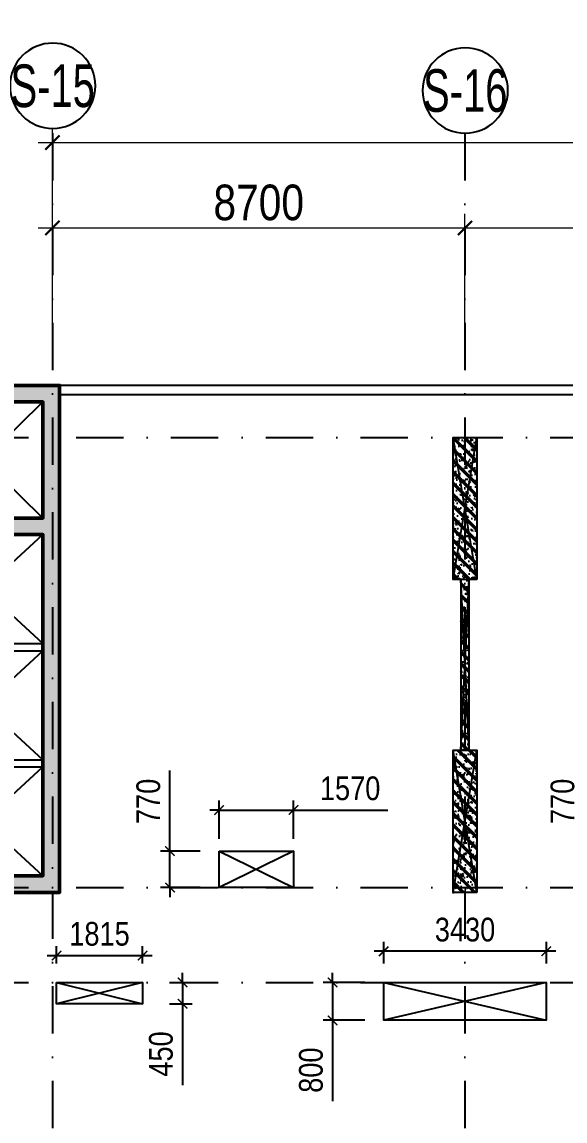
# Model space of a CAD drawing. Header units: millimetres. Extents: x -159515 to 1327256, y -225156 to 138737.
# Drawn here: x -65843 to -54391, y -26990 to -3796 of the extents above; entities that cross this region are included whole.
import ezdxf
from ezdxf.enums import TextEntityAlignment as Align

# ---------------------------------------------------------------- set-up
doc = ezdxf.new("R2010")
doc.units = ezdxf.units.MM
doc.header["$MEASUREMENT"] = 0
doc.linetypes.add('DASHDOT', pattern=[1, 0.5, -0.25, 0, -0.25])
for name, color, linetype in [('AUDIT_I_220807103235-17', 50, 'Continuous'), ('ccu11-Manh', 8, 'Continuous'), ('ccu11-Thay', 7, 'Continuous'), ('KC2-DIM', 251, 'Continuous'), ('KT-Dim', 8, 'Continuous'), ('KT-Hatch', 251, 'Continuous'), ('KT-Luoi truc South Tower', 8, 'DASHDOT'), ('ST_MBDV Cot vach 220805$0$AUDIT_I_220805193045-5', 6, 'Continuous'), ('Xref_ST_MBDV Cot vach 30.7.2022|Xref_ST_MBDV Cot vach 30.7.2022|Xref_ST_MBDV Cot vach 30.7.2022|Xref_ST_MBDV Cot vach 30.7.2022|A-GRID-SYM', 50, 'Continuous'), ('Xref_ST_MBDV Cot vach 30.7.2022|Xref_ST_MBDV Cot vach 30.7.2022|Xref_ST_MBDV Cot vach 30.7.2022|Xref_ST_MBDV Cot vach 30.7.2022|KC-Betong', 6, 'Continuous')]:
    doc.layers.add(name, color=color, linetype=linetype)
doc.layers.add('KT-Kich thuoc', color=159, linetype='Continuous', lineweight=18)
doc.layers.add('ST_MBDV Cot vach 220805$0$Xref_ST_MBDV Cot vach 30.7.2022$0$KT-Net cot vach', color=6, linetype='Continuous', lineweight=50)
doc.styles.add('Arial Narrow', font='ARIALN.TTF')
doc.styles.add('HBA-Text', font='GOTHIC.TTF')
doc.dimstyles.new('ccu12-200', dxfattribs={"dimscale": 200, "dimtxt": 2.5, "dimasz": 1, "dimexe": 1, "dimexo": 2, "dimgap": 1, "dimtad": 1, "dimdec": 0, "dimrnd": 5, "dimdsep": 46, "dimtxsty": 'Arial Narrow', "dimblk": 'ARCHTICK', "dimcen": -1, "dimdle": 1, "dimclrd": 256, "dimclre": 256, "dimclrt": 3, "dimadec": 0, "dimazin": 2, "dimtfac": 0.1, "dimtdec": 0, "dimtmove": 0, "dimatfit": 1, "dimldrblk": 'ARCHTICK', "dimfxl": 1, "dimtvp": 0.833333, "dimtolj": 1, "dimtzin": 12, "dimarcsym": 0})
doc.dimstyles.new('CCU_1-300', dxfattribs={"dimscale": 300, "dimtxt": 2.5, "dimasz": 1, "dimexe": 1, "dimexo": 2, "dimgap": 0.5, "dimtad": 1, "dimdec": 0, "dimdsep": 46, "dimtxsty": 'Arial Narrow', "dimblk": 'ARCHTICK', "dimcen": -1, "dimdle": 1, "dimclrd": 256, "dimclre": 256, "dimclrt": 3, "dimadec": 0, "dimazin": 2, "dimtfac": 0.1, "dimtdec": 0, "dimtix": 1, "dimtmove": 2, "dimatfit": 1, "dimfxl": 1, "dimtvp": 0.833333, "dimtolj": 1, "dimtzin": 12, "dimarcsym": 0})

# ---------------------------------------------------------------- blocks, each defined once
blk = doc.blocks.new('_ArchTick')
at = {"color": 0, "const_width": 0.15}
blk.add_lwpolyline([(-0.5, -0.5), (0.5, 0.5)], dxfattribs=at)
blk = doc.blocks.new('*D406')
at = {"layer": 'Defpoints', "color": 0, "transparency": 16777216}
for p in [(-25223, 31492), (-33923, 28684, 0), (-25223, 28649, 0)]:
    blk.add_point(p, dxfattribs=at)
at = {"layer": 'KT-Kich thuoc', "lineweight": -2, "transparency": 16777216}
for p, q in [((-33923, 29284), (-33923, 31792)), ((-25223, 29249), (-25223, 31792)), ((-34223, 31492), (-24923, 31492))]:
    blk.add_line(p, q, dxfattribs=at)
at = {"layer": 'KT-Kich thuoc', "lineweight": -2, "transparency": 16777216, "xscale": 300, "yscale": 300, "zscale": 300, "rotation": 180}
blk.add_blockref('_ArchTick', (-33923, 31492), dxfattribs=at)
at = {"layer": 'KT-Kich thuoc', "lineweight": -2, "transparency": 16777216, "xscale": 300, "yscale": 300, "zscale": 300}
blk.add_blockref('_ArchTick', (-25223, 31492), dxfattribs=at)
at = {"layer": 'KT-Kich thuoc', "color": 3, "transparency": 16777216, "insert": (-29573, 32025), "char_height": 750, "attachment_point": 5, "style": 'Arial Narrow'}
blk.add_mtext('\\A1;8700', dxfattribs=at)
blk = doc.blocks.new('*D407')
at = {"layer": 'Defpoints', "color": 0, "transparency": 16777216}
for p in [(-16523, 31492), (-16523, 28791, 0), (-25223, 28649, 0)]:
    blk.add_point(p, dxfattribs=at)
at = {"layer": 'KT-Kich thuoc', "lineweight": -2, "transparency": 16777216}
for p, q in [((-25223, 29249), (-25223, 31792)), ((-16523, 29391), (-16523, 31792)), ((-25523, 31492), (-16223, 31492))]:
    blk.add_line(p, q, dxfattribs=at)
at = {"layer": 'KT-Kich thuoc', "lineweight": -2, "transparency": 16777216, "xscale": 300, "yscale": 300, "zscale": 300, "rotation": 180}
blk.add_blockref('_ArchTick', (-25223, 31492), dxfattribs=at)
at = {"layer": 'KT-Kich thuoc', "lineweight": -2, "transparency": 16777216, "xscale": 300, "yscale": 300, "zscale": 300}
blk.add_blockref('_ArchTick', (-16523, 31492), dxfattribs=at)
at = {"layer": 'KT-Kich thuoc', "color": 3, "transparency": 16777216, "insert": (-20873, 32025), "char_height": 750, "attachment_point": 5, "style": 'Arial Narrow'}
blk.add_mtext('\\A1;8700', dxfattribs=at)
blk = doc.blocks.new('*D410')
at = {"layer": 'Defpoints', "color": 0, "transparency": 16777216}
for p in [(-6323, 33292), (-33923, 28921), (-6323, 28921)]:
    blk.add_point(p, dxfattribs=at)
at = {"layer": 'KT-Kich thuoc', "lineweight": -2, "transparency": 16777216}
for p, q in [((-33923, 29521), (-33923, 33592)), ((-6323, 29521), (-6323, 33592)), ((-34223, 33292), (-6023, 33292))]:
    blk.add_line(p, q, dxfattribs=at)
at = {"layer": 'KT-Kich thuoc', "lineweight": -2, "transparency": 16777216, "xscale": 300, "yscale": 300, "zscale": 300, "rotation": 180}
blk.add_blockref('_ArchTick', (-33923, 33292), dxfattribs=at)
at = {"layer": 'KT-Kich thuoc', "lineweight": -2, "transparency": 16777216, "xscale": 300, "yscale": 300, "zscale": 300}
blk.add_blockref('_ArchTick', (-6323, 33292), dxfattribs=at)
at = {"layer": 'KT-Kich thuoc', "color": 3, "transparency": 16777216, "insert": (-20123, 33825), "char_height": 750, "attachment_point": 5, "style": 'Arial Narrow'}
blk.add_mtext('\\A1;27600', dxfattribs=at)
blk = doc.blocks.new('GRID-SYM-flat-73')
at = {"layer": 'Xref_ST_MBDV Cot vach 30.7.2022|Xref_ST_MBDV Cot vach 30.7.2022|Xref_ST_MBDV Cot vach 30.7.2022|Xref_ST_MBDV Cot vach 30.7.2022|A-GRID-SYM'}
blk.add_circle((0, 0, 0), 900, dxfattribs=at)
at = {"layer": 'Xref_ST_MBDV Cot vach 30.7.2022|Xref_ST_MBDV Cot vach 30.7.2022|Xref_ST_MBDV Cot vach 30.7.2022|Xref_ST_MBDV Cot vach 30.7.2022|A-GRID-SYM', "style": 'HBA-Text'}
blk.add_attdef('GRID', text='', height=900, rotation=359.6303, dxfattribs=at).set_placement((0, 0, 0), align=Align.MIDDLE_CENTER)
blk = doc.blocks.new('*D925')
at = {"layer": 'Defpoints', "color": 0, "transparency": 16777216}
for p in [(-63300, -23497), (-65115, -24064), (-63300, -24064)]:
    blk.add_point(p, dxfattribs=at)
at = {"layer": 'KC2-DIM', "lineweight": -2, "transparency": 16777216}
for p, q in [((-65115, -23664), (-65115, -23297)), ((-63300, -23664), (-63300, -23297)), ((-65315, -23497), (-63100, -23497))]:
    blk.add_line(p, q, dxfattribs=at)
at = {"layer": 'KC2-DIM', "lineweight": -2, "transparency": 16777216, "xscale": 200, "yscale": 200, "zscale": 200, "rotation": 180}
blk.add_blockref('_ArchTick', (-65115, -23497), dxfattribs=at)
at = {"layer": 'KC2-DIM', "lineweight": -2, "transparency": 16777216, "xscale": 200, "yscale": 200, "zscale": 200}
blk.add_blockref('_ArchTick', (-63300, -23497), dxfattribs=at)
at = {"layer": 'KC2-DIM', "color": 3, "transparency": 16777216, "insert": (-64208, -23042), "char_height": 500, "attachment_point": 5, "style": 'Arial Narrow'}
blk.add_mtext('\\A1;1815', dxfattribs=at)
blk = doc.blocks.new('*D926')
at = {"layer": 'Defpoints', "color": 0, "transparency": 16777216}
for p in [(-63132, -24064), (-63132, -24514), (-62456, -24514)]:
    blk.add_point(p, dxfattribs=at)
at = {"layer": 'KC2-DIM', "lineweight": -2, "transparency": 16777216}
for p, q in [((-62456, -24064), (-62456, -23864)), ((-62732, -24064), (-62256, -24064)), ((-62456, -24064), (-62456, -24514)), ((-62732, -24514), (-62256, -24514)), ((-62456, -24514), (-62456, -26235))]:
    blk.add_line(p, q, dxfattribs=at)
at = {"layer": 'KC2-DIM', "lineweight": -2, "transparency": 16777216, "xscale": 200, "yscale": 200, "zscale": 200}
for p, rotation in [((-62456, -24064), 270), ((-62456, -24514), 90)]:
    blk.add_blockref('_ArchTick', p, dxfattribs=dict(at, rotation=rotation))
at = {"layer": 'KC2-DIM', "color": 3, "transparency": 16777216, "insert": (-62911, -25575), "char_height": 500, "attachment_point": 5, "rotation": 90, "style": 'Arial Narrow'}
blk.add_mtext('\\A1;450', dxfattribs=at)
blk = doc.blocks.new('*D927')
at = {"layer": 'Defpoints', "color": 0, "transparency": 16777216}
for p in [(-62722, -21294), (-61685, -21294), (-61685, -22064)]:
    blk.add_point(p, dxfattribs=at)
at = {"layer": 'KC2-DIM', "lineweight": -2, "transparency": 16777216}
for p, q in [((-62722, -21294), (-62722, -19593)), ((-62085, -21294), (-62922, -21294)), ((-62722, -22064), (-62722, -21294)), ((-62085, -22064), (-62922, -22064)), ((-62722, -22064), (-62722, -22264))]:
    blk.add_line(p, q, dxfattribs=at)
at = {"layer": 'KC2-DIM', "lineweight": -2, "transparency": 16777216, "xscale": 200, "yscale": 200, "zscale": 200}
for p, rotation in [((-62722, -21294), 270), ((-62722, -22064), 90)]:
    blk.add_blockref('_ArchTick', p, dxfattribs=dict(at, rotation=rotation))
at = {"layer": 'KC2-DIM', "color": 3, "transparency": 16777216, "insert": (-63177, -20244), "char_height": 500, "attachment_point": 5, "rotation": 90, "style": 'Arial Narrow'}
blk.add_mtext('\\A1;770', dxfattribs=at)
blk = doc.blocks.new('*D928')
at = {"layer": 'Defpoints', "color": 0, "transparency": 16777216}
for p in [(-60115, -20427), (-61685, -21437), (-60115, -21437)]:
    blk.add_point(p, dxfattribs=at)
at = {"layer": 'KC2-DIM', "lineweight": -2, "transparency": 16777216}
for p, q in [((-61685, -21037), (-61685, -20227)), ((-60115, -21037), (-60115, -20227)), ((-61685, -20427), (-61885, -20427)), ((-61685, -20427), (-60115, -20427)), ((-60115, -20427), (-58131, -20427))]:
    blk.add_line(p, q, dxfattribs=at)
at = {"layer": 'KC2-DIM', "lineweight": -2, "transparency": 16777216, "xscale": 200, "yscale": 200, "zscale": 200}
blk.add_blockref('_ArchTick', (-61685, -20427), dxfattribs=at)
at = {"layer": 'KC2-DIM', "lineweight": -2, "transparency": 16777216, "xscale": 200, "yscale": 200, "zscale": 200, "rotation": 180}
blk.add_blockref('_ArchTick', (-60115, -20427), dxfattribs=at)
at = {"layer": 'KC2-DIM', "color": 3, "transparency": 16777216, "insert": (-58923, -19972), "char_height": 500, "attachment_point": 5, "style": 'Arial Narrow'}
blk.add_mtext('\\A1;1570', dxfattribs=at)
blk = doc.blocks.new('*D929')
at = {"layer": 'Defpoints', "color": 0, "transparency": 16777216}
for p in [(-58215, -24064), (-59293, -24864), (-58215, -24864)]:
    blk.add_point(p, dxfattribs=at)
at = {"layer": 'KC2-DIM', "lineweight": -2, "transparency": 16777216}
for p, q in [((-59293, -24064), (-59293, -23864)), ((-58615, -24064), (-59493, -24064)), ((-59293, -24064), (-59293, -24864)), ((-58615, -24864), (-59493, -24864)), ((-59293, -24864), (-59293, -26569))]:
    blk.add_line(p, q, dxfattribs=at)
at = {"layer": 'KC2-DIM', "lineweight": -2, "transparency": 16777216, "xscale": 200, "yscale": 200, "zscale": 200}
for p, rotation in [((-59293, -24064), 270), ((-59293, -24864), 90)]:
    blk.add_blockref('_ArchTick', p, dxfattribs=dict(at, rotation=rotation))
at = {"layer": 'KC2-DIM', "color": 3, "transparency": 16777216, "insert": (-59748, -25916), "char_height": 500, "attachment_point": 5, "rotation": 90, "style": 'Arial Narrow'}
blk.add_mtext('\\A1;800', dxfattribs=at)
blk = doc.blocks.new('*D930')
at = {"layer": 'Defpoints', "color": 0, "transparency": 16777216}
for p in [(-58215, -23408), (-58215, -24064), (-54785, -24064)]:
    blk.add_point(p, dxfattribs=at)
at = {"layer": 'KC2-DIM', "lineweight": -2, "transparency": 16777216}
for p, q in [((-54585, -23408), (-58415, -23408)), ((-58215, -23664), (-58215, -23208)), ((-54785, -23664), (-54785, -23208))]:
    blk.add_line(p, q, dxfattribs=at)
at = {"layer": 'KC2-DIM', "lineweight": -2, "transparency": 16777216, "xscale": 200, "yscale": 200, "zscale": 200}
for p, rotation in [((-58215, -23408), 180.0000000626187), ((-54785, -23408), 6.261863028100834e-08)]:
    blk.add_blockref('_ArchTick', p, dxfattribs=dict(at, rotation=rotation))
at = {"layer": 'KC2-DIM', "color": 3, "transparency": 16777216, "insert": (-56500, -22953), "char_height": 500, "attachment_point": 5, "rotation": 0, "style": 'Arial Narrow'}
blk.add_mtext('\\A1;3430', dxfattribs=at)
blk = doc.blocks.new('*D932')
at = {"layer": 'Defpoints', "color": 0, "transparency": 16777216}
for p in [(-53987, -21294), (-52885, -21294), (-52885, -22064)]:
    blk.add_point(p, dxfattribs=at)
at = {"layer": 'KC2-DIM', "lineweight": -2, "transparency": 16777216}
for p, q in [((-53987, -21294), (-53987, -19593)), ((-53285, -21294), (-54187, -21294)), ((-53987, -22064), (-53987, -21294)), ((-53285, -22064), (-54187, -22064)), ((-53987, -22064), (-53987, -22264))]:
    blk.add_line(p, q, dxfattribs=at)
at = {"layer": 'KC2-DIM', "lineweight": -2, "transparency": 16777216, "xscale": 200, "yscale": 200, "zscale": 200}
for p, rotation in [((-53987, -21294), 270), ((-53987, -22064), 90)]:
    blk.add_blockref('_ArchTick', p, dxfattribs=dict(at, rotation=rotation))
at = {"layer": 'KC2-DIM', "color": 3, "transparency": 16777216, "insert": (-54442, -20244), "char_height": 500, "attachment_point": 5, "rotation": 90, "style": 'Arial Narrow'}
blk.add_mtext('\\A1;770', dxfattribs=at)
blk = doc.blocks.new('*U950')
h = blk.add_hatch()
h.set_pattern_fill('VATLIEU04', color=250, scale=40, style=0, pattern_type=2)
h.set_pattern_definition([(50, (-450, 3050), (286.904, -25.101), [30, -330]), (355, (-450, 3050), (-55.5, 300.877), [24, -264]), (100.451, (-426.1, 3047.9), (231.404, 275.776), [25.496, -280.457]), (46.184, (-450, 3130), (426.896, -66.208), [45, -495]), (96.636, (-414.43, 3124.5), (373.865, 389.647), [38.244, -420.685]), (351.184, (-450, 3130), (373.865, 389.65), [36, -396]), (21, (-410, 3110), (238.763, -161.048), [30, -330]), (326, (-410, 3110), (97.326, 290.06), [24, -264]), (71.451, (-390.1, 3096.58), (336.09, 129.012), [25.496, -280.457]), (37.5, (-450, 3050), (4.864, 133.1575), [0, -260.8, 0, -268, 0, -265]), (7.5, (-450, 3050), (105.228, 157.7647), [0, -152.8, 0, -254.8, 0, -101]), (327.5, (-539.2, 3050), (213.529, -9.022), [0, -100, 0, -312, 0, -414]), (317.5, (-579.2, 3050), (233.274, 40.042), [0, -130, 0, -207.2, 0, -294]), (45, (-450, 3050), (-120.208, 120.208), []), (45, (-450, 3099), (-120.208, 120.208), [])])
h.paths.add_polyline_path([(-475, -475), (25, -475), (25, 2525), (-475, 2525)])
at = {"color": 6, "ltscale": 0.25}
blk.add_lwpolyline([(-475, -475), (25, -475), (25, 2525), (-475, 2525)], close=True, dxfattribs=at)
at = {"layer": 'Defpoints', "linetype": 'ByBlock', "ltscale": 30}
for p, q in [((25, -475), (-475, 2525)), ((-475, -475), (25, 2525))]:
    blk.add_line(p, q, dxfattribs=at)
blk = doc.blocks.new('MBC-T8')
at = {"layer": 'Xref_ST_MBDV Cot vach 30.7.2022|Xref_ST_MBDV Cot vach 30.7.2022|Xref_ST_MBDV Cot vach 30.7.2022|Xref_ST_MBDV Cot vach 30.7.2022|KC-Betong', "linetype": 'ByBlock', "xscale": -1, "rotation": 359.9999999999985}
for p in [(-475, 7075), (-475, 475)]:
    blk.add_blockref('*U950', p, dxfattribs=at)
blk = doc.blocks.new('MBCV-T8')
at = {"layer": 'KT-Hatch'}
h = blk.add_hatch(dxfattribs=at)
h.set_pattern_fill('BTCT', color=256, scale=30)
h.set_pattern_definition([(50, (55874.38, -33304.02), (215.17805, -18.82564), [22.5, -247.5]), (355, (55874.38, -33304.02), (-41.6254, 225.6576), [18, -198]), (100.4514, (55892.31, -33305.6), (173.5528, 206.8319), [19.1221, -210.3426]), (46.1842, (55874.38, -33244.02), (320.1723, -49.6557), [33.75, -371.25]), (96.6356, (55901.06, -33248.16), (280.3988, 292.2354), [28.683, -315.514]), (351.1842, (55874.38, -33244.02), (280.3986, 292.2356), [27, -297]), (21, (55904.38, -33259.02), (179.0721, -120.78567), [22.5, -247.5]), (326, (55904.38, -33259.02), (72.9946, 217.545), [18, -198]), (71.4514, (55919.3, -33269.09), (252.0668, 96.75915), [19.1221, -210.3426]), (37.5, (55874.38, -33304.024), (3.64796, 99.86816), [0, -195.6, 0, -201, 0, -198.75]), (7.5, (55874.38, -33304.02), (78.92086, 118.32351), [0, -114.6, 0, -191.1, 0, -75.75]), (327.5, (55807.48, -33304.02), (160.14673, -6.76646), [0, -75, 0, -234, 0, -310.5]), (317.5, (55777.48, -33304.02), (174.95585, 30.0315), [0, -97.5, 0, -155.4, 0, -220.5]), (45, (55874.38, -33304.02), (-79.54951, 79.54951), []), (45, (55927.41, -33304.02), (-79.54951, 79.54951), [])])
h.paths.add_polyline_path([(18951, -13684), (19251, -13684), (19251, -12534), (18951, -12534)], flags=17)
h.paths.add_polyline_path([(19251, -10084), (18951, -10084), (18951, -11234), (19251, -11234)], flags=17)
h.paths.add_polyline_path([(18951, -8784), (19251, -8784), (19251, -8284), (21751, -8284), (21751, -15484), (19251, -15484), (19251, -14984), (18951, -14984), (18951, -15834), (22101, -15834), (22101, -5134), (18951, -5134), (18951, -6059), (19251, -6059), (19251, -5484), (21751, -5484), (21751, -7934), (19251, -7934), (19251, -7359), (18951, -7359)])
h.paths.add_polyline_path([(15651, -15484), (13151, -15484), (13151, -8284), (15651, -8284), (15651, -8784), (15951, -8784), (15951, -7934), (12801, -7934), (12801, -15834), (15951, -15834), (15951, -14984), (15651, -14984)])
h.paths.add_polyline_path([(15651, -13684), (15951, -13684), (15951, -12534), (15651, -12534)], flags=17)
h.paths.add_polyline_path([(15651, -11234), (15951, -11234), (15951, -10084), (15651, -10084)], flags=17)
at = {"ltscale": 0.5, "elevation": 0}
for points in [[(19251, -10584), (21751, -10584)], [(19251, -10734), (21751, -10734)], [(19251, -13034), (21751, -13034)], [(19251, -13184), (21751, -13184)]]:
    blk.add_lwpolyline(points, dxfattribs=at)
at = {"layer": 'ccu11-Manh', "elevation": 0}
for points in [[(19251, -5484), (21751, -7934)], [(19251, -7934), (21751, -5484)], [(19251, -8284), (21751, -10584)], [(19251, -10584), (21751, -8284)], [(19251, -10734), (21751, -13034)], [(19251, -13034), (21751, -10734)], [(19251, -13184), (21751, -15484)], [(19251, -15484), (21751, -13184)]]:
    blk.add_lwpolyline(points, dxfattribs=at)
at = {"layer": 'ST_MBDV Cot vach 220805$0$Xref_ST_MBDV Cot vach 30.7.2022$0$KT-Net cot vach', "elevation": 0}
blk.add_lwpolyline([(18951, -6059), (18951, -5134), (22101, -5134), (22101, -15834), (18951, -15834), (18951, -14984), (19251, -14984), (19251, -15484), (21751, -15484), (21751, -8284), (19251, -8284), (19251, -8784), (18951, -8784), (18951, -7359), (19251, -7359), (19251, -7934), (21751, -7934), (21751, -5484), (19251, -5484), (19251, -6059)], close=True, dxfattribs=at)
blk.add_blockref('MBC-T8', (30901, -15834, 0))
blk = doc.blocks.new('mbkc-t8')
for points in [[(-26322, 27524), (-26323, 27523), (-28912, 34887, 0.338337), (-32785, 36423), (-62221, 26268, 0.459457), (-64261, 21119), (-55492, 6792, 0.279689), (-50526, 5761), (-27809, 13599, 0.204279), (-27743, 13720), (-27519, 14750, -0.275412), (-26791, 15550), (-22379, 17068, -0.414195), (-21217, 16504), (-12888, -7587, 0.319754), (-8068, -11021), (37069, -11021, 0.36531), (42035, -6710, 0.102434), (42026, -5088), (39585, 6383, 0.132611), (38119, 9181, 0.066499), (36987, 10096, 0.137615), (34907, 10679), (9263, 10679)], [(37383, 9579, 0.028724), (36883, 9925, 0.137615), (34907, 10479), (9263, 10479)]]:
    blk.add_lwpolyline(points, format="xyb")
at = {"layer": 'ccu11-Manh'}
for p, q in [((12628, 849), (14198, 79)), ((14198, 849), (12628, 79)), ((9198, -1921), (11013, -2371)), ((11013, -1921), (9198, -2371)), ((16098, -1921), (19528, -2721)), ((19528, -1921), (16098, -2721))]:
    blk.add_line(p, q, dxfattribs=at)
at = {"layer": 'ccu11-Thay'}
for points in [[(12628, 849), (14198, 849), (14198, 79), (12628, 79), (12628, 849)], [(9198, -1921), (11013, -1921), (11013, -2371), (9198, -2371), (9198, -1921)], [(16098, -1921), (19528, -1921), (19528, -2721), (16098, -2721), (16098, -1921)]]:
    blk.add_lwpolyline(points, dxfattribs=at)
blk.add_blockref('MBCV-T8', (-12838, 15813, 0))
blk = doc.blocks.new('*U870')
h = blk.add_hatch()
h.set_pattern_fill('VATLIEU04', color=250, scale=40, style=0, pattern_type=2)
h.set_pattern_definition([(50, (-780, 3649.82), (286.904, -25.101), [30, -330]), (355, (-780, 3649.82), (-55.5, 300.877), [24, -264]), (100.4514, (-756.1, 3647.73), (231.404, 275.776), [25.496, -280.457]), (46.184, (-780, 3729.82), (426.896, -66.208), [45, -495]), (96.636, (-744.43, 3724.3), (373.865, 389.647), [38.244, -420.685]), (351.184, (-780, 3729.8), (373.865, 389.647), [36, -396]), (21, (-740, 3709.82), (238.763, -161.048), [30, -330]), (326, (-740, 3709.82), (97.326, 290.06), [24, -264]), (71.4514, (-720.1, 3696.4), (336.089, 129.012), [25.496, -280.457]), (37.5, (-780, 3649.82), (4.864, 133.1575), [0, -260.8, 0, -268, 0, -265]), (7.5, (-780, 3649.82), (105.228, 157.7647), [0, -152.8, 0, -254.8, 0, -101]), (327.5, (-869.2, 3649.82), (213.529, -9.022), [0, -100, 0, -312, 0, -414]), (317.5, (-909.2, 3649.82), (233.2745, 40.042), [0, -130, 0, -207.2, 0, -294]), (45, (-780, 3649.82), (-120.208, 120.208), []), (45, (-780, 3698.82), (-120.208, 120.208), [])])
h.paths.add_polyline_path([(475, -475), (305, -475), (305, 3125), (475, 3125)])
at = {"color": 6, "ltscale": 0.25}
blk.add_lwpolyline([(475, -475), (305, -475), (305, 3125), (475, 3125)], close=True, dxfattribs=at)
at = {"layer": 'Defpoints', "linetype": 'ByBlock', "ltscale": 30}
for p, q in [((305, -475), (475, 3125)), ((475, -475), (305, 3125))]:
    blk.add_line(p, q, dxfattribs=at)
blk = doc.blocks.new('Asix South Tower')
at = {"layer": 'KT-Luoi truc South Tower', "ltscale": 2000}
for p, q in [((-33923, 33491.9), (-33923, -4459.1)), ((-25223, 33491.9), (-25223, -4459.1)), ((-49426.2, 27070.4), (10118.8, 27070.4)), ((-49426.2, 17570.4), (10118.8, 17570.4)), ((-49426.2, 15570.4), (10118.8, 15570.4))]:
    blk.add_line(p, q, dxfattribs=at)
at = {"layer": 'KT-Dim'}
ref = blk.add_blockref('GRID-SYM-flat-73', (-33917.9, 34491.9, 0), dxfattribs=dict(at, xscale=-1, rotation=179.6748020054017))
ref.add_attrib('GRID', 'S-15', dxfattribs={"layer": 'AUDIT_I_220807103235-17', "height": 900, "style": 'HBA-Text', "width": 0.7}).set_placement((-33917.9, 34491.9, 0), align=Align.MIDDLE_CENTER)
ref = blk.add_blockref('GRID-SYM-flat-73', (-25217.9, 34391.9, 0), dxfattribs=dict(at, xscale=-1, rotation=179.6748020054017))
ref.add_attrib('GRID', 'S-16', dxfattribs={"layer": 'AUDIT_I_220807103235-17', "height": 900, "style": 'HBA-Text', "width": 0.7}).set_placement((-25217.9, 34391.9, 0), align=Align.MIDDLE_CENTER)
at = {"layer": 'KT-Kich thuoc'}
for base, p1, p2, picture, middle in [((-6323, 33291.9), (-33923, 28921.3), (-6323, 28921.3), '*D410', (-20123, 33824.8)), ((-25223, 31491.9), (-33923, 28684.3, 0), (-25223, 28648.7, 0), '*D406', (-29573, 32024.8)), ((-16523, 31491.9), (-25223, 28648.7, 0), (-16523, 28791, 0), '*D407', (-20873, 32024.8))]:
    dim = blk.add_linear_dim(base=base, p1=p1, p2=p2, dimstyle='CCU_1-300', dxfattribs=at)
    dim.commit()
    dim.dimension.update_dxf_attribs({"geometry": picture, "text_midpoint": middle})

msp = doc.modelspace()

# ---------------------------------------------------------------- block references
msp.add_blockref('mbkc-t8', (-74313.6, -22143.4))
at = {"layer": 'KT-Kich thuoc'}
msp.add_blockref('Asix South Tower', (-31277.4, -39634.4), dxfattribs=at)
at = {"layer": 'ST_MBDV Cot vach 220805$0$AUDIT_I_220805193045-5', "linetype": 'ByBlock', "xscale": -1, "rotation": 359.9999999999985}
msp.add_blockref('*U870', (-56110.5, -18688.9), dxfattribs=at)

# ---------------------------------------------------------------- dimensions: what is measured, and where the dimension line sits
at = {"layer": 'KC2-DIM'}
for p1, p2, distance, picture, middle in [((-61685.4, -22063.9), (-61685.4, -21294.1), 1036.7, '*D927', (-63177.4, -20243.6)), ((-61685.4, -21437), (-60115.4, -21437), 1009.5, '*D928', (-58923.2, -19972.1)), ((-52885.4, -22063.9), (-52885.4, -21294.1), 1101.5, '*D932', (-54442.2, -20243.6)), ((-65115.4, -24064.1), (-63300.4, -24064.1), 566.9, '*D925', (-64207.9, -23042)), ((-54785.4, -24064.1), (-58215.4, -24064.1), -656.1, '*D930', (-56500.4, -22952.8)), ((-63131.6, -24064.1), (-63131.6, -24514.1), 676.1, '*D926', (-62910.8, -25574.6)), ((-58215.4, -24064.1), (-58215.4, -24864.1), -1077.6, '*D929', (-59748.3, -25916.4))]:
    dim = msp.add_aligned_dim(p1=p1, p2=p2, distance=distance, dimstyle='ccu12-200', override={"dimzin": 0}, dxfattribs=at)
    dim.commit()
    dim.dimension.update_dxf_attribs({"geometry": picture, "text_midpoint": middle})

doc.saveas('drawing.dxf')
